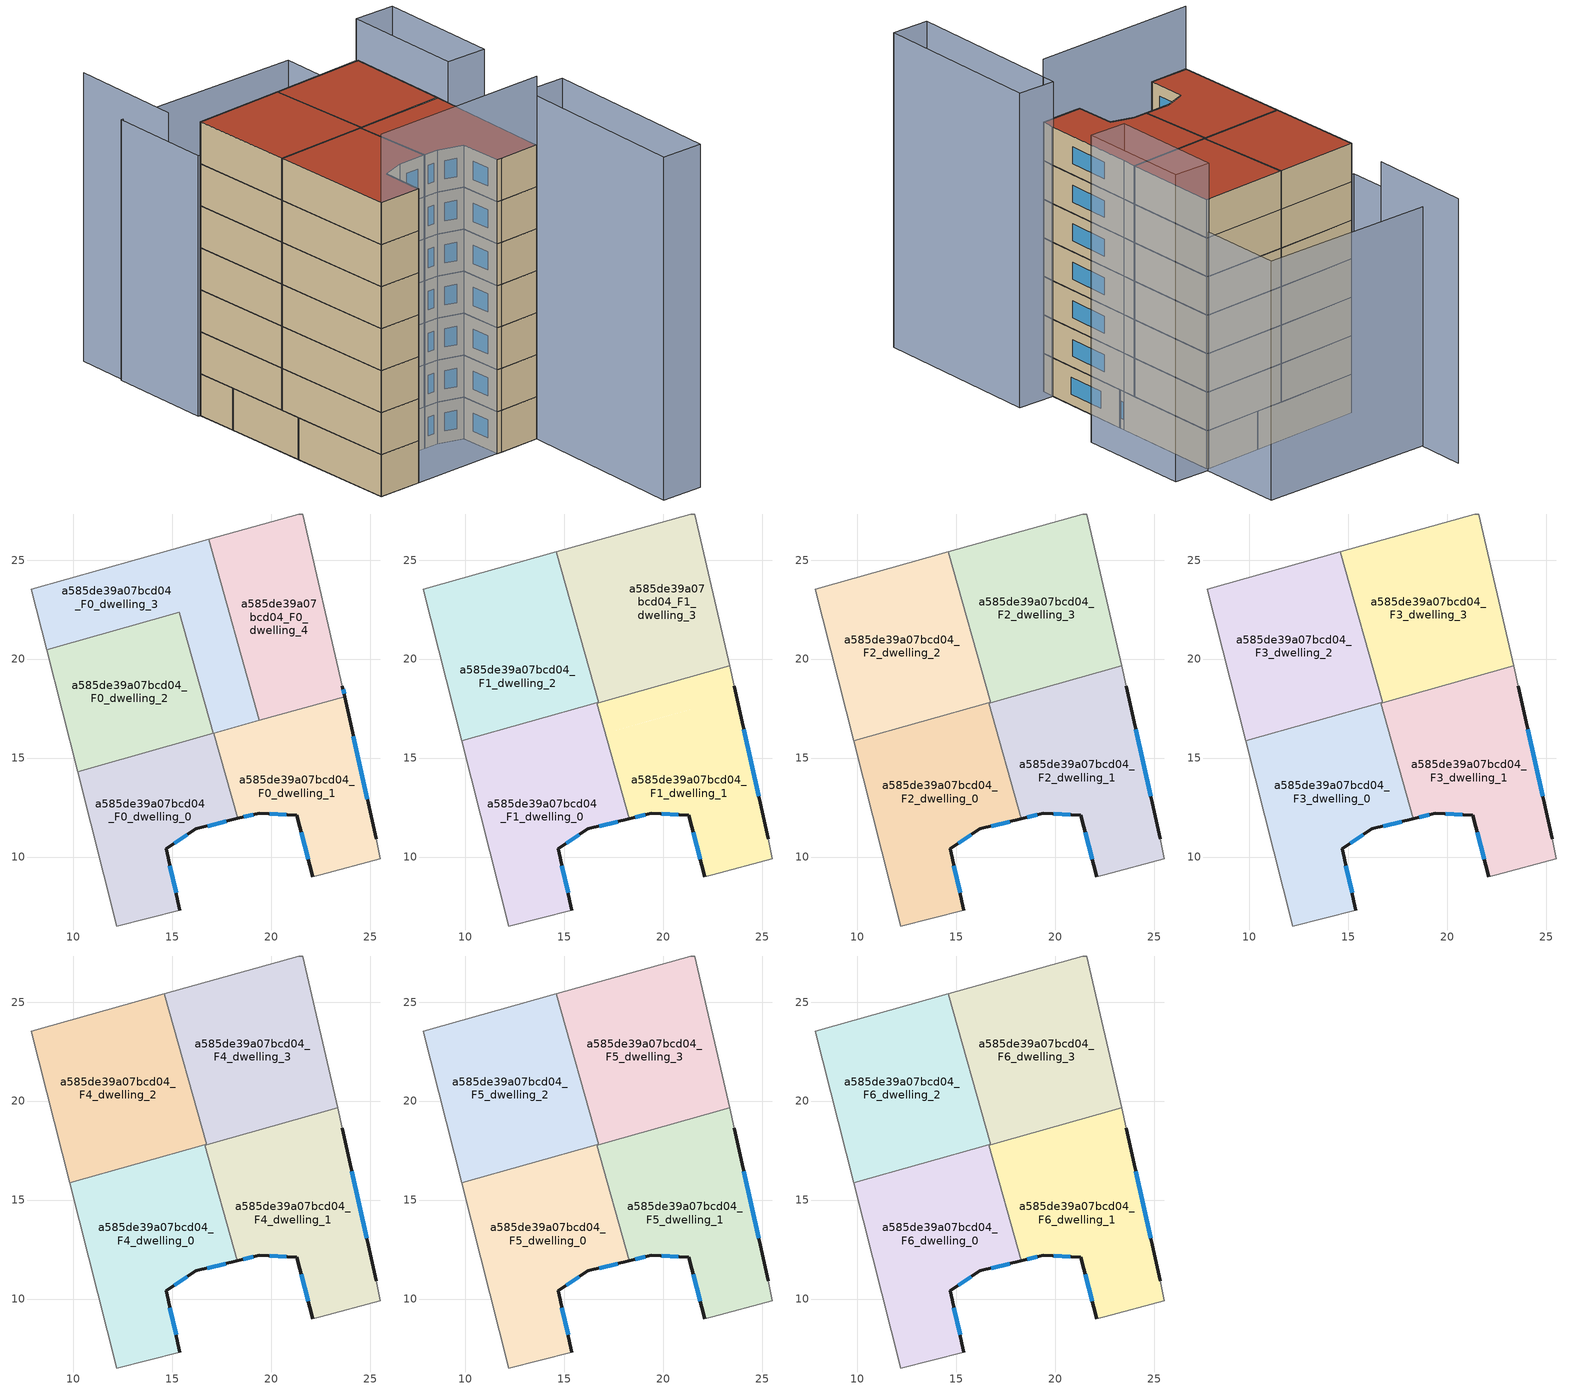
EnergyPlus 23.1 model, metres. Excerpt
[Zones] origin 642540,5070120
a585de39a07bcd04_F0_dwelling_0
 floor ground (EU_floor_Construction): 15.38,7.32 14.68,10.42 16.18,11.42 18.31,11.95 17.1,16.26 10.21,14.32 12.18,6.52 z0
 wall outside (EU_wall_Construction): 18.31,11.95 16.18,11.42 14.68,10.42 15.38,7.32 z0:3
 wall adiabatic (EU_wall_Construction): 15.38,7.32 12.18,6.52 10.21,14.32 z0:3
 wall to a585de39a07bcd04_F0_dwelling_1 (EU_wall_Construction): 17.1,16.26 18.31,11.95 z0:3
 wall to a585de39a07bcd04_F0_dwelling_2 (EU_wall_Construction): 10.21,14.32 17.07,16.25 z0:3
 wall to a585de39a07bcd04_F0_dwelling_3 (EU_wall_Construction): 17.07,16.25 17.1,16.26 z0:3
 window (EU_Window_Construction): 17.71,11.8 16.78,11.57 / 15.76,11.14 15.1,10.7 / 14.88,9.55 15.18,8.19 z0.84:2.16
a585de39a07bcd04_F0_dwelling_1
 floor ground (EU_floor_Construction): 25.49,9.92 25.29,10.92 23.7,18.11 17.1,16.26 18.31,11.95 19.39,12.22 21.29,12.12 22.09,9.01 22.49,9.12 z0
 wall outside (EU_wall_Construction): 22.09,9.01 21.29,12.12 19.39,12.22 18.31,11.95 / 23.7,18.11 25.29,10.92 z0:3
 wall adiabatic (EU_wall_Construction): 25.29,10.92 25.49,9.92 22.49,9.12 22.09,9.01 z0:3
 wall to a585de39a07bcd04_F0_dwelling_4 (EU_wall_Construction): 19.39,16.9 23.7,18.11 z0:3
 wall to a585de39a07bcd04_F0_dwelling_3 (EU_wall_Construction): 17.1,16.26 19.39,16.9 z0:3
 window (EU_Window_Construction): 21.86,9.88 21.51,11.25 / 20.75,12.15 19.92,12.19 / 19.08,12.14 18.61,12.03 / 24.15,16.09 24.84,12.93 z0.84:2.16
a585de39a07bcd04_F0_dwelling_2
 floor ground (EU_floor_Construction): 17.07,16.25 15.35,22.36 8.65,20.48 10.21,14.32 z0
 wall adiabatic (EU_wall_Construction): 10.21,14.32 8.65,20.48 z0:3
 wall to a585de39a07bcd04_F0_dwelling_3 (EU_wall_Construction): 8.65,20.48 15.35,22.36 17.07,16.25 z0:3
a585de39a07bcd04_F0_dwelling_3
 floor ground (EU_floor_Construction): 19.39,16.9 16.83,26.05 7.88,23.53 8.65,20.48 15.35,22.36 17.07,16.25 z0
 wall adiabatic (EU_wall_Construction): 8.65,20.48 7.88,23.53 16.83,26.05 z0:3
 wall to a585de39a07bcd04_F0_dwelling_4 (EU_wall_Construction): 16.83,26.05 19.39,16.9 z0:3
a585de39a07bcd04_F0_dwelling_4
 floor ground (EU_floor_Construction): 23.7,18.11 23.59,18.62 21.59,27.33 21.39,27.33 16.83,26.05 19.39,16.9 z0
 wall outside (EU_wall_Construction): 23.59,18.62 23.7,18.11 z0:3
 wall adiabatic (EU_wall_Construction): 16.83,26.05 21.39,27.33 21.59,27.33 23.59,18.62 z0:3
 window (EU_Window_Construction): 23.62,18.48 23.67,18.25 z0.84:2.16
a585de39a07bcd04_F1_dwelling_0
 floor to a585de39a07bcd04_F0_dwelling_0 (EU_floor_Construction): 15.38,7.32 14.68,10.42 16.18,11.42 18.28,11.94 17.07,16.25 10.21,14.32 12.18,6.52 z3
 floor to a585de39a07bcd04_F0_dwelling_2 (EU_floor_Construction): 17.07,16.25 16.64,17.78 9.82,15.87 10.21,14.32 z3
 wall outside (EU_wall_Construction): 18.28,11.94 16.18,11.42 14.68,10.42 15.38,7.32 z3:6
 wall adiabatic (EU_wall_Construction): 15.38,7.32 12.18,6.52 9.82,15.87 z3:6
 wall to a585de39a07bcd04_F1_dwelling_1 (EU_wall_Construction): 16.64,17.78 18.28,11.94 z3:6
 wall to a585de39a07bcd04_F1_dwelling_2 (EU_wall_Construction): 9.82,15.87 16.64,17.78 z3:6
 window (EU_Window_Construction): 14.88,9.55 15.18,8.19 / 17.69,11.8 16.77,11.56 / 15.76,11.14 15.1,10.7 z3.84:5.16
a585de39a07bcd04_F1_dwelling_1
 floor to a585de39a07bcd04_F0_dwelling_1 (EU_floor_Construction): 25.49,9.92 25.29,10.92 23.7,18.11 17.1,16.26 18.31,11.95 19.39,12.22 21.29,12.12 22.09,9.01 22.49,9.12 z3
 floor to a585de39a07bcd04_F0_dwelling_0 (EU_floor_Construction): 18.31,11.95 17.1,16.26 17.07,16.25 18.28,11.94 z3
 floor to a585de39a07bcd04_F0_dwelling_4 (EU_floor_Construction): 23.7,18.11 23.59,18.62 23.35,19.67 18.96,18.43 19.39,16.9 z3
 floor to a585de39a07bcd04_F0_dwelling_3 (EU_floor_Construction): 19.39,16.9 18.96,18.43 16.64,17.78 17.07,16.25 z3
 wall outside (EU_wall_Construction): 22.09,9.01 21.29,12.12 19.39,12.22 18.28,11.94 / 23.59,18.62 25.29,10.92 z3:6
 wall adiabatic (EU_wall_Construction): 23.35,19.67 23.59,18.62 / 25.29,10.92 25.49,9.92 22.49,9.12 22.09,9.01 z3:6
 wall to a585de39a07bcd04_F1_dwelling_3 (EU_wall_Construction): 16.73,17.81 23.35,19.67 z3:6
 wall to a585de39a07bcd04_F1_dwelling_2 (EU_wall_Construction): 16.64,17.78 16.73,17.81 z3:6
 window (EU_Window_Construction): 21.86,9.88 21.51,11.25 / 20.75,12.15 19.92,12.19 / 19.08,12.14 18.59,12.02 / 24.07,16.46 24.81,13.07 z3.84:5.16
a585de39a07bcd04_F1_dwelling_2
 floor to a585de39a07bcd04_F0_dwelling_2 (EU_floor_Construction): 16.64,17.78 15.35,22.36 8.65,20.48 9.82,15.87 z3
 floor to a585de39a07bcd04_F0_dwelling_3 (EU_floor_Construction): 16.73,17.81 14.59,25.42 7.88,23.53 8.65,20.48 15.35,22.36 16.64,17.78 z3
 wall adiabatic (EU_wall_Construction): 9.82,15.87 7.88,23.53 14.59,25.42 z3:6
 wall to a585de39a07bcd04_F1_dwelling_3 (EU_wall_Construction): 14.59,25.42 16.73,17.81 z3:6
a585de39a07bcd04_F1_dwelling_3
 floor to a585de39a07bcd04_F0_dwelling_3 (EU_floor_Construction): 18.96,18.43 16.83,26.05 14.59,25.42 16.73,17.81 z3
 floor to a585de39a07bcd04_F0_dwelling_4 (EU_floor_Construction): 23.35,19.67 21.59,27.33 21.39,27.33 16.83,26.05 18.96,18.43 z3
 wall adiabatic (EU_wall_Construction): 14.59,25.42 21.39,27.33 21.59,27.33 23.35,19.67 z3:6
a585de39a07bcd04_F2_dwelling_0
 floor to a585de39a07bcd04_F1_dwelling_0 (EU_floor_Construction): 15.38,7.32 14.68,10.42 16.18,11.42 18.28,11.94 16.64,17.78 9.82,15.87 12.18,6.52 z6
 wall outside (EU_wall_Construction): 18.28,11.94 16.18,11.42 14.68,10.42 15.38,7.32 z6:9
 wall adiabatic (EU_wall_Construction): 15.38,7.32 12.18,6.52 9.82,15.87 z6:9
 wall to a585de39a07bcd04_F2_dwelling_1 (EU_wall_Construction): 16.64,17.78 18.28,11.94 z6:9
 wall to a585de39a07bcd04_F2_dwelling_2 (EU_wall_Construction): 9.82,15.87 16.64,17.78 z6:9
 window (EU_Window_Construction): 14.88,9.55 15.18,8.19 / 17.69,11.8 16.77,11.56 / 15.76,11.14 15.1,10.7 z6.84:8.16
a585de39a07bcd04_F2_dwelling_1
 floor to a585de39a07bcd04_F1_dwelling_1 (EU_floor_Construction): 25.49,9.92 25.29,10.92 23.59,18.62 23.35,19.67 16.64,17.78 18.28,11.94 19.39,12.22 21.29,12.12 22.09,9.01 22.49,9.12 z6
 wall outside (EU_wall_Construction): 22.09,9.01 21.29,12.12 19.39,12.22 18.28,11.94 / 23.59,18.62 25.29,10.92 z6:9
 wall adiabatic (EU_wall_Construction): 23.35,19.67 23.59,18.62 / 25.29,10.92 25.49,9.92 22.49,9.12 22.09,9.01 z6:9
 wall to a585de39a07bcd04_F2_dwelling_3 (EU_wall_Construction): 16.73,17.81 23.35,19.67 z6:9
 wall to a585de39a07bcd04_F2_dwelling_2 (EU_wall_Construction): 16.64,17.78 16.73,17.81 z6:9
 window (EU_Window_Construction): 21.86,9.88 21.51,11.25 / 20.75,12.15 19.92,12.19 / 19.08,12.14 18.59,12.02 / 24.07,16.46 24.81,13.07 z6.84:8.16
a585de39a07bcd04_F2_dwelling_2
 floor to a585de39a07bcd04_F1_dwelling_2 (EU_floor_Construction): 16.73,17.81 14.59,25.42 7.88,23.53 9.82,15.87 z6
 wall adiabatic (EU_wall_Construction): 9.82,15.87 7.88,23.53 14.59,25.42 z6:9
 wall to a585de39a07bcd04_F2_dwelling_3 (EU_wall_Construction): 14.59,25.42 16.73,17.81 z6:9
a585de39a07bcd04_F2_dwelling_3
 floor to a585de39a07bcd04_F1_dwelling_3 (EU_floor_Construction): 23.35,19.67 21.59,27.33 21.39,27.33 14.59,25.42 16.73,17.81 z6
 wall adiabatic (EU_wall_Construction): 14.59,25.42 21.39,27.33 21.59,27.33 23.35,19.67 z6:9
a585de39a07bcd04_F3_dwelling_0
 floor to a585de39a07bcd04_F2_dwelling_0 (EU_floor_Construction): 15.38,7.32 14.68,10.42 16.18,11.42 18.28,11.94 16.64,17.78 9.82,15.87 12.18,6.52 z9
 wall outside (EU_wall_Construction): 18.28,11.94 16.18,11.42 14.68,10.42 15.38,7.32 z9:12
 wall adiabatic (EU_wall_Construction): 15.38,7.32 12.18,6.52 9.82,15.87 z9:12
 wall to a585de39a07bcd04_F3_dwelling_1 (EU_wall_Construction): 16.64,17.78 18.28,11.94 z9:12
 wall to a585de39a07bcd04_F3_dwelling_2 (EU_wall_Construction): 9.82,15.87 16.64,17.78 z9:12
 window (EU_Window_Construction): 14.88,9.55 15.18,8.19 / 17.69,11.8 16.77,11.56 / 15.76,11.14 15.1,10.7 z9.84:11.16
a585de39a07bcd04_F3_dwelling_1
 floor to a585de39a07bcd04_F2_dwelling_1 (EU_floor_Construction): 25.49,9.92 25.29,10.92 23.59,18.62 23.35,19.67 16.64,17.78 18.28,11.94 19.39,12.22 21.29,12.12 22.09,9.01 22.49,9.12 z9
 wall outside (EU_wall_Construction): 22.09,9.01 21.29,12.12 19.39,12.22 18.28,11.94 / 23.59,18.62 25.29,10.92 z9:12
 wall adiabatic (EU_wall_Construction): 23.35,19.67 23.59,18.62 / 25.29,10.92 25.49,9.92 22.49,9.12 22.09,9.01 z9:12
 wall to a585de39a07bcd04_F3_dwelling_3 (EU_wall_Construction): 16.73,17.81 23.35,19.67 z9:12
 wall to a585de39a07bcd04_F3_dwelling_2 (EU_wall_Construction): 16.64,17.78 16.73,17.81 z9:12
 window (EU_Window_Construction): 21.86,9.88 21.51,11.25 / 20.75,12.15 19.92,12.19 / 19.08,12.14 18.59,12.02 / 24.07,16.46 24.81,13.07 z9.84:11.16
a585de39a07bcd04_F3_dwelling_2
 floor to a585de39a07bcd04_F2_dwelling_2 (EU_floor_Construction): 16.73,17.81 14.59,25.42 7.88,23.53 9.82,15.87 z9
 wall adiabatic (EU_wall_Construction): 9.82,15.87 7.88,23.53 14.59,25.42 z9:12
 wall to a585de39a07bcd04_F3_dwelling_3 (EU_wall_Construction): 14.59,25.42 16.73,17.81 z9:12
a585de39a07bcd04_F3_dwelling_3
 floor to a585de39a07bcd04_F2_dwelling_3 (EU_floor_Construction): 23.35,19.67 21.59,27.33 21.39,27.33 14.59,25.42 16.73,17.81 z9
 wall adiabatic (EU_wall_Construction): 14.59,25.42 21.39,27.33 21.59,27.33 23.35,19.67 z9:12
a585de39a07bcd04_F4_dwelling_0
 floor to a585de39a07bcd04_F3_dwelling_0 (EU_floor_Construction): 15.38,7.32 14.68,10.42 16.18,11.42 18.28,11.94 16.64,17.78 9.82,15.87 12.18,6.52 z12
 wall outside (EU_wall_Construction): 18.28,11.94 16.18,11.42 14.68,10.42 15.38,7.32 z12:15
 wall adiabatic (EU_wall_Construction): 15.38,7.32 12.18,6.52 9.82,15.87 z12:15
 wall to a585de39a07bcd04_F4_dwelling_1 (EU_wall_Construction): 16.64,17.78 18.28,11.94 z12:15
 wall to a585de39a07bcd04_F4_dwelling_2 (EU_wall_Construction): 9.82,15.87 16.64,17.78 z12:15
 window (EU_Window_Construction): 14.88,9.55 15.18,8.19 / 17.69,11.8 16.77,11.56 / 15.76,11.14 15.1,10.7 z12.84:14.16
a585de39a07bcd04_F4_dwelling_1
 floor to a585de39a07bcd04_F3_dwelling_1 (EU_floor_Construction): 25.49,9.92 25.29,10.92 23.59,18.62 23.35,19.67 16.64,17.78 18.28,11.94 19.39,12.22 21.29,12.12 22.09,9.01 22.49,9.12 z12
 wall outside (EU_wall_Construction): 22.09,9.01 21.29,12.12 19.39,12.22 18.28,11.94 / 23.59,18.62 25.29,10.92 z12:15
 wall adiabatic (EU_wall_Construction): 23.35,19.67 23.59,18.62 / 25.29,10.92 25.49,9.92 22.49,9.12 22.09,9.01 z12:15
 wall to a585de39a07bcd04_F4_dwelling_3 (EU_wall_Construction): 16.73,17.81 23.35,19.67 z12:15
 wall to a585de39a07bcd04_F4_dwelling_2 (EU_wall_Construction): 16.64,17.78 16.73,17.81 z12:15
 window (EU_Window_Construction): 21.86,9.88 21.51,11.25 / 20.75,12.15 19.92,12.19 / 19.08,12.14 18.59,12.02 / 24.07,16.46 24.81,13.07 z12.84:14.16
a585de39a07bcd04_F4_dwelling_2
 floor to a585de39a07bcd04_F3_dwelling_2 (EU_floor_Construction): 16.73,17.81 14.59,25.42 7.88,23.53 9.82,15.87 z12
 wall adiabatic (EU_wall_Construction): 9.82,15.87 7.88,23.53 14.59,25.42 z12:15
 wall to a585de39a07bcd04_F4_dwelling_3 (EU_wall_Construction): 14.59,25.42 16.73,17.81 z12:15
a585de39a07bcd04_F4_dwelling_3
 floor to a585de39a07bcd04_F3_dwelling_3 (EU_floor_Construction): 23.35,19.67 21.59,27.33 21.39,27.33 14.59,25.42 16.73,17.81 z12
 wall adiabatic (EU_wall_Construction): 14.59,25.42 21.39,27.33 21.59,27.33 23.35,19.67 z12:15
a585de39a07bcd04_F5_dwelling_0
 floor to a585de39a07bcd04_F4_dwelling_0 (EU_floor_Construction): 15.38,7.32 14.68,10.42 16.18,11.42 18.28,11.94 16.64,17.78 9.82,15.87 12.18,6.52 z15
 wall outside (EU_wall_Construction): 18.28,11.94 16.18,11.42 14.68,10.42 15.38,7.32 z15:18
 wall adiabatic (EU_wall_Construction): 15.38,7.32 12.18,6.52 9.82,15.87 z15:18
 wall to a585de39a07bcd04_F5_dwelling_1 (EU_wall_Construction): 16.64,17.78 18.28,11.94 z15:18
 wall to a585de39a07bcd04_F5_dwelling_2 (EU_wall_Construction): 9.82,15.87 16.64,17.78 z15:18
 window (EU_Window_Construction): 14.88,9.55 15.18,8.19 / 17.69,11.8 16.77,11.56 / 15.76,11.14 15.1,10.7 z15.84:17.16
a585de39a07bcd04_F5_dwelling_1
 floor to a585de39a07bcd04_F4_dwelling_1 (EU_floor_Construction): 25.49,9.92 25.29,10.92 23.59,18.62 23.35,19.67 16.64,17.78 18.28,11.94 19.39,12.22 21.29,12.12 22.09,9.01 22.49,9.12 z15
 wall outside (EU_wall_Construction): 22.09,9.01 21.29,12.12 19.39,12.22 18.28,11.94 / 23.59,18.62 25.29,10.92 z15:18
 wall adiabatic (EU_wall_Construction): 23.35,19.67 23.59,18.62 / 25.29,10.92 25.49,9.92 22.49,9.12 22.09,9.01 z15:18
 wall to a585de39a07bcd04_F5_dwelling_3 (EU_wall_Construction): 16.73,17.81 23.35,19.67 z15:18
 wall to a585de39a07bcd04_F5_dwelling_2 (EU_wall_Construction): 16.64,17.78 16.73,17.81 z15:18
 window (EU_Window_Construction): 21.86,9.88 21.51,11.25 / 20.75,12.15 19.92,12.19 / 19.08,12.14 18.59,12.02 / 24.07,16.46 24.81,13.07 z15.84:17.16
a585de39a07bcd04_F5_dwelling_2
 floor to a585de39a07bcd04_F4_dwelling_2 (EU_floor_Construction): 16.73,17.81 14.59,25.42 7.88,23.53 9.82,15.87 z15
 wall adiabatic (EU_wall_Construction): 9.82,15.87 7.88,23.53 14.59,25.42 z15:18
 wall to a585de39a07bcd04_F5_dwelling_3 (EU_wall_Construction): 14.59,25.42 16.73,17.81 z15:18
a585de39a07bcd04_F5_dwelling_3
 floor to a585de39a07bcd04_F4_dwelling_3 (EU_floor_Construction): 23.35,19.67 21.59,27.33 21.39,27.33 14.59,25.42 16.73,17.81 z15
 wall adiabatic (EU_wall_Construction): 14.59,25.42 21.39,27.33 21.59,27.33 23.35,19.67 z15:18
a585de39a07bcd04_F6_dwelling_0
 floor to a585de39a07bcd04_F5_dwelling_0 (EU_floor_Construction): 15.38,7.32 14.68,10.42 16.18,11.42 18.28,11.94 16.64,17.78 9.82,15.87 12.18,6.52 z18
 wall outside (EU_wall_Construction): 18.28,11.94 16.18,11.42 14.68,10.42 15.38,7.32 z18:21
 wall adiabatic (EU_wall_Construction): 15.38,7.32 12.18,6.52 9.82,15.87 z18:21
 wall to a585de39a07bcd04_F6_dwelling_1 (EU_wall_Construction): 16.64,17.78 18.28,11.94 z18:21
 wall to a585de39a07bcd04_F6_dwelling_2 (EU_wall_Construction): 9.82,15.87 16.64,17.78 z18:21
 window (EU_Window_Construction): 14.88,9.55 15.18,8.19 / 17.69,11.8 16.77,11.56 / 15.76,11.14 15.1,10.7 z18.84:20.16
 roof outside (EU_roof_Construction): 16.64,17.78 18.28,11.94 16.18,11.42 14.68,10.42 15.38,7.32 12.18,6.52 9.82,15.87 z21
a585de39a07bcd04_F6_dwelling_1
 floor to a585de39a07bcd04_F5_dwelling_1 (EU_floor_Construction): 25.49,9.92 25.29,10.92 23.59,18.62 23.35,19.67 16.64,17.78 18.28,11.94 19.39,12.22 21.29,12.12 22.09,9.01 22.49,9.12 z18
 wall outside (EU_wall_Construction): 22.09,9.01 21.29,12.12 19.39,12.22 18.28,11.94 / 23.59,18.62 25.29,10.92 z18:21
 wall adiabatic (EU_wall_Construction): 23.35,19.67 23.59,18.62 / 25.29,10.92 25.49,9.92 22.49,9.12 22.09,9.01 z18:21
 wall to a585de39a07bcd04_F6_dwelling_3 (EU_wall_Construction): 16.73,17.81 23.35,19.67 z18:21
 wall to a585de39a07bcd04_F6_dwelling_2 (EU_wall_Construction): 16.64,17.78 16.73,17.81 z18:21
 window (EU_Window_Construction): 21.86,9.88 21.51,11.25 / 20.75,12.15 19.92,12.19 / 19.08,12.14 18.59,12.02 / 24.07,16.46 24.81,13.07 z18.84:20.16
 roof outside (EU_roof_Construction): 23.35,19.67 23.59,18.62 25.29,10.92 25.49,9.92 22.49,9.12 22.09,9.01 21.29,12.12 19.39,12.22 18.28,11.94 16.64,17.78 z21
a585de39a07bcd04_F6_dwelling_2
 floor to a585de39a07bcd04_F5_dwelling_2 (EU_floor_Construction): 16.73,17.81 14.59,25.42 7.88,23.53 9.82,15.87 z18
 wall adiabatic (EU_wall_Construction): 9.82,15.87 7.88,23.53 14.59,25.42 z18:21
 wall to a585de39a07bcd04_F6_dwelling_3 (EU_wall_Construction): 14.59,25.42 16.73,17.81 z18:21
 roof outside (EU_roof_Construction): 14.59,25.42 16.73,17.81 9.82,15.87 7.88,23.53 z21
a585de39a07bcd04_F6_dwelling_3
 floor to a585de39a07bcd04_F5_dwelling_3 (EU_floor_Construction): 23.35,19.67 21.59,27.33 21.39,27.33 14.59,25.42 16.73,17.81 z18
 wall adiabatic (EU_wall_Construction): 14.59,25.42 21.39,27.33 21.59,27.33 23.35,19.67 z18:21
 roof outside (EU_roof_Construction): 21.59,27.33 23.35,19.67 16.73,17.81 14.59,25.42 21.39,27.33 z21
shading: 12.18,6.52 25.49,9.92 z0:25.9; 28.29,11.61 31.24,-1.95 / 31.24,-1.95 28.21,-2.61 / 28.21,-2.61 25.26,10.96 / 25.26,10.96 28.29,11.61 z0:24.5; 23.59,18.62 21.54,27.53 / 21.54,27.53 24.59,28.23 / 24.59,28.23 26.64,19.32 / 26.64,19.32 23.59,18.62 z0:23.9; 5.98,30.94 20.09,34.23 / 20.09,34.23 21.83,26.79 / 21.83,26.79 7.72,23.49 / 7.72,23.49 5.98,30.94 z0:18.6; 5.3,34.81 7.11,26.54 z0:20.6
[Building]
EU S2 Campaign: North Axis=0; Terrain=City; Solar Distribution=FullExterior
[Site:Location]
Lyon-Bron: Latitude=45.75; Longitude=5; Time Zone=1; Elevation=198
[SizingPeriod:WeatherFileDays]
AnnualSizingPeriod: Begin Month=1; Begin Day of Month=1; End Month=12; End Day of Month=31; Day of Week for Start Day=Monday; Use Weather File Daylight Saving Period=No; Use Weather File Rain and Snow Indicators=No
[MATERIAL]
EU_InternalMass_Material: Roughness=MediumRough; Thickness=0.1; Conductivity=1; Density=1800; Specific Heat=900; Thermal Absorptance=0.9; Solar Absorptance=0.7; Visible Absorptance=0.7
[MATERIAL:NOMASS] Roughness=MediumRough; Thermal Absorptance=0.9; Solar Absorptance=0.7; Visible Absorptance=0.7
Name | Thermal Resistance
EU_wall_NoMass | 0.776494
EU_roof_NoMass | 0.486893
EU_floor_NoMass | 0.421597
[WINDOWMATERIAL:SIMPLEGLAZINGSYSTEM]
EU_Window_SimpleGlazing: UFactor=4.24961; Solar Heat Gain Coefficient=0.83; Visible Transmittance=0.83
[CONSTRUCTION]
EU_wall_Construction: EU_wall_NoMass
EU_roof_Construction: EU_roof_NoMass
EU_floor_Construction: EU_floor_NoMass
EU_InternalMass_Construction: EU_InternalMass_Material
EU_Window_Construction: EU_Window_SimpleGlazing
[ZONE] Type=1; Multiplier=1; Ceiling Height=autocalculate; Floor Area=autocalculate; Part of Total Floor Area=Yes
Name | Volume
a585de39a07bcd04_F0_dwelling_0 | 134.139
a585de39a07bcd04_F1_dwelling_0; a585de39a07bcd04_F2_dwelling_0; a585de39a07bcd04_F3_dwelling_0; a585de39a07bcd04_F4_dwelling_0; a585de39a07bcd04_F5_dwelling_0; a585de39a07bcd04_F6_dwelling_0 | 167.685
a585de39a07bcd04_F0_dwelling_1 | 134.159
a585de39a07bcd04_F1_dwelling_1; a585de39a07bcd04_F2_dwelling_1; a585de39a07bcd04_F3_dwelling_1; a585de39a07bcd04_F4_dwelling_1; a585de39a07bcd04_F5_dwelling_1; a585de39a07bcd04_F6_dwelling_1 | 167.684
a585de39a07bcd04_F0_dwelling_2 | 134.176
a585de39a07bcd04_F1_dwelling_2; a585de39a07bcd04_F2_dwelling_2; a585de39a07bcd04_F3_dwelling_2; a585de39a07bcd04_F4_dwelling_2; a585de39a07bcd04_F5_dwelling_2; a585de39a07bcd04_F6_dwelling_2 | 167.691
a585de39a07bcd04_F0_dwelling_3 | 134.167
a585de39a07bcd04_F1_dwelling_3; a585de39a07bcd04_F2_dwelling_3; a585de39a07bcd04_F3_dwelling_3; a585de39a07bcd04_F4_dwelling_3; a585de39a07bcd04_F5_dwelling_3; a585de39a07bcd04_F6_dwelling_3 | 167.686
a585de39a07bcd04_F0_dwelling_4 | 134.147
[INTERNALMASS] Construction=EU_InternalMass_Construction
Name | Zone or ZoneList | Surface Area
a585de39a07bcd04_F0_dwelling_0_EU_InternalMass | a585de39a07bcd04_F0_dwelling_0 | 44.7146
a585de39a07bcd04_F0_dwelling_1_EU_InternalMass | a585de39a07bcd04_F0_dwelling_1 | 44.7192
a585de39a07bcd04_F0_dwelling_2_EU_InternalMass | a585de39a07bcd04_F0_dwelling_2 | 44.7254
a585de39a07bcd04_F0_dwelling_3_EU_InternalMass | a585de39a07bcd04_F0_dwelling_3 | 44.7224
a585de39a07bcd04_F0_dwelling_4_EU_InternalMass | a585de39a07bcd04_F0_dwelling_4 | 44.7143
a585de39a07bcd04_F1_dwelling_0_EU_InternalMass | a585de39a07bcd04_F1_dwelling_0 | 55.8948
a585de39a07bcd04_F1_dwelling_1_EU_InternalMass | a585de39a07bcd04_F1_dwelling_1 | 55.8949
a585de39a07bcd04_F1_dwelling_2_EU_InternalMass | a585de39a07bcd04_F1_dwelling_2 | 55.8979
a585de39a07bcd04_F1_dwelling_3_EU_InternalMass | a585de39a07bcd04_F1_dwelling_3 | 55.8955
a585de39a07bcd04_F2_dwelling_0_EU_InternalMass | a585de39a07bcd04_F2_dwelling_0 | 55.8948
a585de39a07bcd04_F2_dwelling_1_EU_InternalMass | a585de39a07bcd04_F2_dwelling_1 | 55.8949
a585de39a07bcd04_F2_dwelling_2_EU_InternalMass | a585de39a07bcd04_F2_dwelling_2 | 55.8979
a585de39a07bcd04_F2_dwelling_3_EU_InternalMass | a585de39a07bcd04_F2_dwelling_3 | 55.8955
a585de39a07bcd04_F3_dwelling_0_EU_InternalMass | a585de39a07bcd04_F3_dwelling_0 | 55.8948
a585de39a07bcd04_F3_dwelling_1_EU_InternalMass | a585de39a07bcd04_F3_dwelling_1 | 55.8949
a585de39a07bcd04_F3_dwelling_2_EU_InternalMass | a585de39a07bcd04_F3_dwelling_2 | 55.8979
a585de39a07bcd04_F3_dwelling_3_EU_InternalMass | a585de39a07bcd04_F3_dwelling_3 | 55.8955
a585de39a07bcd04_F4_dwelling_0_EU_InternalMass | a585de39a07bcd04_F4_dwelling_0 | 55.8948
a585de39a07bcd04_F4_dwelling_1_EU_InternalMass | a585de39a07bcd04_F4_dwelling_1 | 55.8949
a585de39a07bcd04_F4_dwelling_2_EU_InternalMass | a585de39a07bcd04_F4_dwelling_2 | 55.8979
a585de39a07bcd04_F4_dwelling_3_EU_InternalMass | a585de39a07bcd04_F4_dwelling_3 | 55.8955
a585de39a07bcd04_F5_dwelling_0_EU_InternalMass | a585de39a07bcd04_F5_dwelling_0 | 55.8948
a585de39a07bcd04_F5_dwelling_1_EU_InternalMass | a585de39a07bcd04_F5_dwelling_1 | 55.8949
a585de39a07bcd04_F5_dwelling_2_EU_InternalMass | a585de39a07bcd04_F5_dwelling_2 | 55.8979
a585de39a07bcd04_F5_dwelling_3_EU_InternalMass | a585de39a07bcd04_F5_dwelling_3 | 55.8955
a585de39a07bcd04_F6_dwelling_0_EU_InternalMass | a585de39a07bcd04_F6_dwelling_0 | 55.8948
a585de39a07bcd04_F6_dwelling_1_EU_InternalMass | a585de39a07bcd04_F6_dwelling_1 | 55.8949
a585de39a07bcd04_F6_dwelling_2_EU_InternalMass | a585de39a07bcd04_F6_dwelling_2 | 55.8979
a585de39a07bcd04_F6_dwelling_3_EU_InternalMass | a585de39a07bcd04_F6_dwelling_3 | 55.8955
[OTHEREQUIPMENT] Fuel Type=Electricity; Design Level Calculation Method=Watts/Area; Power per Zone Floor Area=1; Fraction Latent=0; Fraction Radiant=0; Fraction Lost=0; Carbon Dioxide Generation Rate=0; EndUse Subcategory=EU_Step8_InternalGains
Name | Zone or ZoneList or Space or SpaceList | Schedule
EU_Step8_InternalGain_a585de39a07bcd04_F0_dwelling_0_f000 | a585de39a07bcd04_F0_dwelling_0 | EU_Step8_GainSchedule_a585de39a07bcd04_F0_dwelling_0_f000
EU_Step8_InternalGain_a585de39a07bcd04_F0_dwelling_1_f000 | a585de39a07bcd04_F0_dwelling_1 | EU_Step8_GainSchedule_a585de39a07bcd04_F0_dwelling_1_f000
EU_Step8_InternalGain_a585de39a07bcd04_F0_dwelling_2_f000 | a585de39a07bcd04_F0_dwelling_2 | EU_Step8_GainSchedule_a585de39a07bcd04_F0_dwelling_2_f000
EU_Step8_InternalGain_a585de39a07bcd04_F0_dwelling_3_f000 | a585de39a07bcd04_F0_dwelling_3 | EU_Step8_GainSchedule_a585de39a07bcd04_F0_dwelling_3_f000
EU_Step8_InternalGain_a585de39a07bcd04_F0_dwelling_4_f000 | a585de39a07bcd04_F0_dwelling_4 | EU_Step8_GainSchedule_a585de39a07bcd04_F0_dwelling_4_f000
EU_Step8_InternalGain_a585de39a07bcd04_F1_dwelling_0_f000 | a585de39a07bcd04_F1_dwelling_0 | EU_Step8_GainSchedule_a585de39a07bcd04_F1_dwelling_0_f000
EU_Step8_InternalGain_a585de39a07bcd04_F1_dwelling_1_f000 | a585de39a07bcd04_F1_dwelling_1 | EU_Step8_GainSchedule_a585de39a07bcd04_F1_dwelling_1_f000
EU_Step8_InternalGain_a585de39a07bcd04_F1_dwelling_2_f000 | a585de39a07bcd04_F1_dwelling_2 | EU_Step8_GainSchedule_a585de39a07bcd04_F1_dwelling_2_f000
EU_Step8_InternalGain_a585de39a07bcd04_F1_dwelling_3_f000 | a585de39a07bcd04_F1_dwelling_3 | EU_Step8_GainSchedule_a585de39a07bcd04_F1_dwelling_3_f000
EU_Step8_InternalGain_a585de39a07bcd04_F2_dwelling_0_f000 | a585de39a07bcd04_F2_dwelling_0 | EU_Step8_GainSchedule_a585de39a07bcd04_F2_dwelling_0_f000
EU_Step8_InternalGain_a585de39a07bcd04_F2_dwelling_1_f000 | a585de39a07bcd04_F2_dwelling_1 | EU_Step8_GainSchedule_a585de39a07bcd04_F2_dwelling_1_f000
EU_Step8_InternalGain_a585de39a07bcd04_F2_dwelling_2_f000 | a585de39a07bcd04_F2_dwelling_2 | EU_Step8_GainSchedule_a585de39a07bcd04_F2_dwelling_2_f000
EU_Step8_InternalGain_a585de39a07bcd04_F2_dwelling_3_f000 | a585de39a07bcd04_F2_dwelling_3 | EU_Step8_GainSchedule_a585de39a07bcd04_F2_dwelling_3_f000
EU_Step8_InternalGain_a585de39a07bcd04_F3_dwelling_0_f000 | a585de39a07bcd04_F3_dwelling_0 | EU_Step8_GainSchedule_a585de39a07bcd04_F3_dwelling_0_f000
EU_Step8_InternalGain_a585de39a07bcd04_F3_dwelling_1_f000 | a585de39a07bcd04_F3_dwelling_1 | EU_Step8_GainSchedule_a585de39a07bcd04_F3_dwelling_1_f000
EU_Step8_InternalGain_a585de39a07bcd04_F3_dwelling_2_f000 | a585de39a07bcd04_F3_dwelling_2 | EU_Step8_GainSchedule_a585de39a07bcd04_F3_dwelling_2_f000
EU_Step8_InternalGain_a585de39a07bcd04_F3_dwelling_3_f000 | a585de39a07bcd04_F3_dwelling_3 | EU_Step8_GainSchedule_a585de39a07bcd04_F3_dwelling_3_f000
EU_Step8_InternalGain_a585de39a07bcd04_F4_dwelling_0_f000 | a585de39a07bcd04_F4_dwelling_0 | EU_Step8_GainSchedule_a585de39a07bcd04_F4_dwelling_0_f000
EU_Step8_InternalGain_a585de39a07bcd04_F4_dwelling_1_f000 | a585de39a07bcd04_F4_dwelling_1 | EU_Step8_GainSchedule_a585de39a07bcd04_F4_dwelling_1_f000
EU_Step8_InternalGain_a585de39a07bcd04_F4_dwelling_2_f000 | a585de39a07bcd04_F4_dwelling_2 | EU_Step8_GainSchedule_a585de39a07bcd04_F4_dwelling_2_f000
EU_Step8_InternalGain_a585de39a07bcd04_F4_dwelling_3_f000 | a585de39a07bcd04_F4_dwelling_3 | EU_Step8_GainSchedule_a585de39a07bcd04_F4_dwelling_3_f000
EU_Step8_InternalGain_a585de39a07bcd04_F5_dwelling_0_f000 | a585de39a07bcd04_F5_dwelling_0 | EU_Step8_GainSchedule_a585de39a07bcd04_F5_dwelling_0_f000
EU_Step8_InternalGain_a585de39a07bcd04_F5_dwelling_1_f000 | a585de39a07bcd04_F5_dwelling_1 | EU_Step8_GainSchedule_a585de39a07bcd04_F5_dwelling_1_f000
EU_Step8_InternalGain_a585de39a07bcd04_F5_dwelling_2_f000 | a585de39a07bcd04_F5_dwelling_2 | EU_Step8_GainSchedule_a585de39a07bcd04_F5_dwelling_2_f000
EU_Step8_InternalGain_a585de39a07bcd04_F5_dwelling_3_f000 | a585de39a07bcd04_F5_dwelling_3 | EU_Step8_GainSchedule_a585de39a07bcd04_F5_dwelling_3_f000
EU_Step8_InternalGain_a585de39a07bcd04_F6_dwelling_0_f000 | a585de39a07bcd04_F6_dwelling_0 | EU_Step8_GainSchedule_a585de39a07bcd04_F6_dwelling_0_f000
EU_Step8_InternalGain_a585de39a07bcd04_F6_dwelling_1_f000 | a585de39a07bcd04_F6_dwelling_1 | EU_Step8_GainSchedule_a585de39a07bcd04_F6_dwelling_1_f000
EU_Step8_InternalGain_a585de39a07bcd04_F6_dwelling_2_f000 | a585de39a07bcd04_F6_dwelling_2 | EU_Step8_GainSchedule_a585de39a07bcd04_F6_dwelling_2_f000
EU_Step8_InternalGain_a585de39a07bcd04_F6_dwelling_3_f000 | a585de39a07bcd04_F6_dwelling_3 | EU_Step8_GainSchedule_a585de39a07bcd04_F6_dwelling_3_f000
[ZONEVENTILATION:DESIGNFLOWRATE] Schedule=EU_AlwaysOn; Design Flow Rate Calculation Method=AirChanges/Hour; Air Changes per Hour=0.693814; Ventilation Type=Natural; Fan Pressure Rise=0; Fan Total Efficiency=1; Constant Term Coefficient=1; Temperature Term Coefficient=0; Velocity Term Coefficient=0; Velocity Squared Term Coefficient=0; Minimum Indoor Temperature=-100; Maximum Indoor Temperature=100; Delta Temperature=-100; Minimum Outdoor Temperature=-100; Maximum Outdoor Temperature=100; Maximum Wind Speed=40
Name | Zone or ZoneList or Space or SpaceList
EU_ConstantAir_a585de39a07bcd04_F0_dwelling_0 | a585de39a07bcd04_F0_dwelling_0
EU_ConstantAir_a585de39a07bcd04_F0_dwelling_1 | a585de39a07bcd04_F0_dwelling_1
EU_ConstantAir_a585de39a07bcd04_F0_dwelling_2 | a585de39a07bcd04_F0_dwelling_2
EU_ConstantAir_a585de39a07bcd04_F0_dwelling_3 | a585de39a07bcd04_F0_dwelling_3
EU_ConstantAir_a585de39a07bcd04_F0_dwelling_4 | a585de39a07bcd04_F0_dwelling_4
EU_ConstantAir_a585de39a07bcd04_F1_dwelling_0 | a585de39a07bcd04_F1_dwelling_0
EU_ConstantAir_a585de39a07bcd04_F1_dwelling_1 | a585de39a07bcd04_F1_dwelling_1
EU_ConstantAir_a585de39a07bcd04_F1_dwelling_2 | a585de39a07bcd04_F1_dwelling_2
EU_ConstantAir_a585de39a07bcd04_F1_dwelling_3 | a585de39a07bcd04_F1_dwelling_3
EU_ConstantAir_a585de39a07bcd04_F2_dwelling_0 | a585de39a07bcd04_F2_dwelling_0
EU_ConstantAir_a585de39a07bcd04_F2_dwelling_1 | a585de39a07bcd04_F2_dwelling_1
EU_ConstantAir_a585de39a07bcd04_F2_dwelling_2 | a585de39a07bcd04_F2_dwelling_2
EU_ConstantAir_a585de39a07bcd04_F2_dwelling_3 | a585de39a07bcd04_F2_dwelling_3
EU_ConstantAir_a585de39a07bcd04_F3_dwelling_0 | a585de39a07bcd04_F3_dwelling_0
EU_ConstantAir_a585de39a07bcd04_F3_dwelling_1 | a585de39a07bcd04_F3_dwelling_1
EU_ConstantAir_a585de39a07bcd04_F3_dwelling_2 | a585de39a07bcd04_F3_dwelling_2
EU_ConstantAir_a585de39a07bcd04_F3_dwelling_3 | a585de39a07bcd04_F3_dwelling_3
EU_ConstantAir_a585de39a07bcd04_F4_dwelling_0 | a585de39a07bcd04_F4_dwelling_0
EU_ConstantAir_a585de39a07bcd04_F4_dwelling_1 | a585de39a07bcd04_F4_dwelling_1
EU_ConstantAir_a585de39a07bcd04_F4_dwelling_2 | a585de39a07bcd04_F4_dwelling_2
EU_ConstantAir_a585de39a07bcd04_F4_dwelling_3 | a585de39a07bcd04_F4_dwelling_3
EU_ConstantAir_a585de39a07bcd04_F5_dwelling_0 | a585de39a07bcd04_F5_dwelling_0
EU_ConstantAir_a585de39a07bcd04_F5_dwelling_1 | a585de39a07bcd04_F5_dwelling_1
EU_ConstantAir_a585de39a07bcd04_F5_dwelling_2 | a585de39a07bcd04_F5_dwelling_2
EU_ConstantAir_a585de39a07bcd04_F5_dwelling_3 | a585de39a07bcd04_F5_dwelling_3
EU_ConstantAir_a585de39a07bcd04_F6_dwelling_0 | a585de39a07bcd04_F6_dwelling_0
EU_ConstantAir_a585de39a07bcd04_F6_dwelling_1 | a585de39a07bcd04_F6_dwelling_1
EU_ConstantAir_a585de39a07bcd04_F6_dwelling_2 | a585de39a07bcd04_F6_dwelling_2
EU_ConstantAir_a585de39a07bcd04_F6_dwelling_3 | a585de39a07bcd04_F6_dwelling_3
[HVACTEMPLATE:THERMOSTAT] Constant Heating Setpoint=20; Constant Cooling Setpoint=50
EU_HeatOnly_a585de39a07bcd04_F0_dwelling_0; EU_HeatOnly_a585de39a07bcd04_F0_dwelling_1; EU_HeatOnly_a585de39a07bcd04_F0_dwelling_2; EU_HeatOnly_a585de39a07bcd04_F0_dwelling_3; EU_HeatOnly_a585de39a07bcd04_F0_dwelling_4; EU_HeatOnly_a585de39a07bcd04_F1_dwelling_0; EU_HeatOnly_a585de39a07bcd04_F1_dwelling_1; EU_HeatOnly_a585de39a07bcd04_F1_dwelling_2; EU_HeatOnly_a585de39a07bcd04_F1_dwelling_3; EU_HeatOnly_a585de39a07bcd04_F2_dwelling_0; EU_HeatOnly_a585de39a07bcd04_F2_dwelling_1; EU_HeatOnly_a585de39a07bcd04_F2_dwelling_2; EU_HeatOnly_a585de39a07bcd04_F2_dwelling_3; EU_HeatOnly_a585de39a07bcd04_F3_dwelling_0; EU_HeatOnly_a585de39a07bcd04_F3_dwelling_1; EU_HeatOnly_a585de39a07bcd04_F3_dwelling_2; EU_HeatOnly_a585de39a07bcd04_F3_dwelling_3; EU_HeatOnly_a585de39a07bcd04_F4_dwelling_0; EU_HeatOnly_a585de39a07bcd04_F4_dwelling_1; EU_HeatOnly_a585de39a07bcd04_F4_dwelling_2; EU_HeatOnly_a585de39a07bcd04_F4_dwelling_3; EU_HeatOnly_a585de39a07bcd04_F5_dwelling_0; EU_HeatOnly_a585de39a07bcd04_F5_dwelling_1; EU_HeatOnly_a585de39a07bcd04_F5_dwelling_2; EU_HeatOnly_a585de39a07bcd04_F5_dwelling_3; EU_HeatOnly_a585de39a07bcd04_F6_dwelling_0; EU_HeatOnly_a585de39a07bcd04_F6_dwelling_1; EU_HeatOnly_a585de39a07bcd04_F6_dwelling_2; EU_HeatOnly_a585de39a07bcd04_F6_dwelling_3
[HVACTEMPLATE:ZONE:IDEALLOADSAIRSYSTEM] System Availability Schedule=EU_AlwaysOn; Maximum Heating Supply Air Temperature=50; Minimum Cooling Supply Air Temperature=13; Maximum Heating Supply Air Humidity Ratio=0.0156; Minimum Cooling Supply Air Humidity Ratio=0.0077; Heating Limit=NoLimit; Cooling Limit=NoLimit; Heating Availability Schedule=EU_AlwaysOn; Cooling Availability Schedule=EU_CoolingOff; Dehumidification Control Type=ConstantSensibleHeatRatio; Cooling Sensible Heat Ratio=0.7; Dehumidification Setpoint=60; Humidification Control Type=None; Humidification Setpoint=30; Outdoor Air Method=None; Outdoor Air Flow Rate per Person=0.00944; Outdoor Air Flow Rate per Zone Floor Area=0; Outdoor Air Flow Rate per Zone=0; Demand Controlled Ventilation Type=None; Outdoor Air Economizer Type=NoEconomizer; Heat Recovery Type=None; Sensible Heat Recovery Effectiveness=0.7; Latent Heat Recovery Effectiveness=0.65
Name | Template Thermostat
a585de39a07bcd04_F0_dwelling_0 | EU_HeatOnly_a585de39a07bcd04_F0_dwelling_0
a585de39a07bcd04_F0_dwelling_1 | EU_HeatOnly_a585de39a07bcd04_F0_dwelling_1
a585de39a07bcd04_F0_dwelling_2 | EU_HeatOnly_a585de39a07bcd04_F0_dwelling_2
a585de39a07bcd04_F0_dwelling_3 | EU_HeatOnly_a585de39a07bcd04_F0_dwelling_3
a585de39a07bcd04_F0_dwelling_4 | EU_HeatOnly_a585de39a07bcd04_F0_dwelling_4
a585de39a07bcd04_F1_dwelling_0 | EU_HeatOnly_a585de39a07bcd04_F1_dwelling_0
a585de39a07bcd04_F1_dwelling_1 | EU_HeatOnly_a585de39a07bcd04_F1_dwelling_1
a585de39a07bcd04_F1_dwelling_2 | EU_HeatOnly_a585de39a07bcd04_F1_dwelling_2
a585de39a07bcd04_F1_dwelling_3 | EU_HeatOnly_a585de39a07bcd04_F1_dwelling_3
a585de39a07bcd04_F2_dwelling_0 | EU_HeatOnly_a585de39a07bcd04_F2_dwelling_0
a585de39a07bcd04_F2_dwelling_1 | EU_HeatOnly_a585de39a07bcd04_F2_dwelling_1
a585de39a07bcd04_F2_dwelling_2 | EU_HeatOnly_a585de39a07bcd04_F2_dwelling_2
a585de39a07bcd04_F2_dwelling_3 | EU_HeatOnly_a585de39a07bcd04_F2_dwelling_3
a585de39a07bcd04_F3_dwelling_0 | EU_HeatOnly_a585de39a07bcd04_F3_dwelling_0
a585de39a07bcd04_F3_dwelling_1 | EU_HeatOnly_a585de39a07bcd04_F3_dwelling_1
a585de39a07bcd04_F3_dwelling_2 | EU_HeatOnly_a585de39a07bcd04_F3_dwelling_2
a585de39a07bcd04_F3_dwelling_3 | EU_HeatOnly_a585de39a07bcd04_F3_dwelling_3
a585de39a07bcd04_F4_dwelling_0 | EU_HeatOnly_a585de39a07bcd04_F4_dwelling_0
a585de39a07bcd04_F4_dwelling_1 | EU_HeatOnly_a585de39a07bcd04_F4_dwelling_1
a585de39a07bcd04_F4_dwelling_2 | EU_HeatOnly_a585de39a07bcd04_F4_dwelling_2
a585de39a07bcd04_F4_dwelling_3 | EU_HeatOnly_a585de39a07bcd04_F4_dwelling_3
a585de39a07bcd04_F5_dwelling_0 | EU_HeatOnly_a585de39a07bcd04_F5_dwelling_0
a585de39a07bcd04_F5_dwelling_1 | EU_HeatOnly_a585de39a07bcd04_F5_dwelling_1
a585de39a07bcd04_F5_dwelling_2 | EU_HeatOnly_a585de39a07bcd04_F5_dwelling_2
a585de39a07bcd04_F5_dwelling_3 | EU_HeatOnly_a585de39a07bcd04_F5_dwelling_3
a585de39a07bcd04_F6_dwelling_0 | EU_HeatOnly_a585de39a07bcd04_F6_dwelling_0
a585de39a07bcd04_F6_dwelling_1 | EU_HeatOnly_a585de39a07bcd04_F6_dwelling_1
a585de39a07bcd04_F6_dwelling_2 | EU_HeatOnly_a585de39a07bcd04_F6_dwelling_2
a585de39a07bcd04_F6_dwelling_3 | EU_HeatOnly_a585de39a07bcd04_F6_dwelling_3
[SIZING:ZONE] Zone Cooling Design Supply Air Temperature Input Method=SupplyAirTemperature; Zone Cooling Design Supply Air Temperature=13; Zone Heating Design Supply Air Temperature Input Method=SupplyAirTemperature; Zone Heating Design Supply Air Temperature=50; Zone Cooling Design Supply Air Humidity Ratio=0.008; Zone Heating Design Supply Air Humidity Ratio=0.008; Cooling Design Air Flow Method=DesignDay; Cooling Design Air Flow Rate=0; Cooling Minimum Air Flow per Zone Floor Area=0.000762; Cooling Minimum Air Flow=0; Cooling Minimum Air Flow Fraction=0.2; Heating Design Air Flow Method=DesignDay; Heating Design Air Flow Rate=0; Heating Maximum Air Flow per Zone Floor Area=0.002032; Heating Maximum Air Flow=0.141576; Heating Maximum Air Flow Fraction=0.3; Account for Dedicated Outdoor Air System=No; Dedicated Outdoor Air System Control Strategy=NeutralSupplyAir; Dedicated Outdoor Air Low Setpoint Temperature for Design=autosize; Dedicated Outdoor Air High Setpoint Temperature for Design=autosize; Zone Load Sizing Method=Sensible Load Only No Latent Load; Zone Latent Cooling Design Supply Air Humidity Ratio Input Method=HumidityRatioDifference; Zone Cooling Design Supply Air Humidity Ratio Difference=0.005; Zone Latent Heating Design Supply Air Humidity Ratio Input Method=HumidityRatioDifference; Zone Humidification Design Supply Air Humidity Ratio Difference=0.005
a585de39a07bcd04_F0_dwelling_0; a585de39a07bcd04_F0_dwelling_1; a585de39a07bcd04_F0_dwelling_2; a585de39a07bcd04_F0_dwelling_3; a585de39a07bcd04_F0_dwelling_4; a585de39a07bcd04_F1_dwelling_0; a585de39a07bcd04_F1_dwelling_1; a585de39a07bcd04_F1_dwelling_2; a585de39a07bcd04_F1_dwelling_3; a585de39a07bcd04_F2_dwelling_0; a585de39a07bcd04_F2_dwelling_1; a585de39a07bcd04_F2_dwelling_2; a585de39a07bcd04_F2_dwelling_3; a585de39a07bcd04_F3_dwelling_0; a585de39a07bcd04_F3_dwelling_1; a585de39a07bcd04_F3_dwelling_2; a585de39a07bcd04_F3_dwelling_3; a585de39a07bcd04_F4_dwelling_0; a585de39a07bcd04_F4_dwelling_1; a585de39a07bcd04_F4_dwelling_2; a585de39a07bcd04_F4_dwelling_3; a585de39a07bcd04_F5_dwelling_0; a585de39a07bcd04_F5_dwelling_1; a585de39a07bcd04_F5_dwelling_2; a585de39a07bcd04_F5_dwelling_3; a585de39a07bcd04_F6_dwelling_0; a585de39a07bcd04_F6_dwelling_1; a585de39a07bcd04_F6_dwelling_2; a585de39a07bcd04_F6_dwelling_3
[SCHEDULE:CONSTANT]
Name | Hourly Value
EU_AlwaysOn | 1
EU_CoolingOff | 0
[SCHEDULE:FILE] Column Number=1; Rows to Skip at Top=0; Number of Hours of Data=8760; Column Separator=Comma; Interpolate to Timestep=No; Minutes per Item=60; Adjust Schedule for Daylight Savings=Yes
Name | File
EU_Step8_GainSchedule_a585de39a07bcd04_F0_dwelling_0_f000 | ../../schedules/a585de39a07bcd04/a585de39a07bcd04_F0_dwelling_0_f000_gain.csv
EU_Step8_GainSchedule_a585de39a07bcd04_F0_dwelling_1_f000 | ../../schedules/a585de39a07bcd04/a585de39a07bcd04_F0_dwelling_1_f000_gain.csv
EU_Step8_GainSchedule_a585de39a07bcd04_F0_dwelling_2_f000 | ../../schedules/a585de39a07bcd04/a585de39a07bcd04_F0_dwelling_2_f000_gain.csv
EU_Step8_GainSchedule_a585de39a07bcd04_F0_dwelling_3_f000 | ../../schedules/a585de39a07bcd04/a585de39a07bcd04_F0_dwelling_3_f000_gain.csv
EU_Step8_GainSchedule_a585de39a07bcd04_F0_dwelling_4_f000 | ../../schedules/a585de39a07bcd04/a585de39a07bcd04_F0_dwelling_4_f000_gain.csv
EU_Step8_GainSchedule_a585de39a07bcd04_F1_dwelling_0_f000 | ../../schedules/a585de39a07bcd04/a585de39a07bcd04_F1_dwelling_0_f000_gain.csv
EU_Step8_GainSchedule_a585de39a07bcd04_F1_dwelling_1_f000 | ../../schedules/a585de39a07bcd04/a585de39a07bcd04_F1_dwelling_1_f000_gain.csv
EU_Step8_GainSchedule_a585de39a07bcd04_F1_dwelling_2_f000 | ../../schedules/a585de39a07bcd04/a585de39a07bcd04_F1_dwelling_2_f000_gain.csv
EU_Step8_GainSchedule_a585de39a07bcd04_F1_dwelling_3_f000 | ../../schedules/a585de39a07bcd04/a585de39a07bcd04_F1_dwelling_3_f000_gain.csv
EU_Step8_GainSchedule_a585de39a07bcd04_F2_dwelling_0_f000 | ../../schedules/a585de39a07bcd04/a585de39a07bcd04_F2_dwelling_0_f000_gain.csv
EU_Step8_GainSchedule_a585de39a07bcd04_F2_dwelling_1_f000 | ../../schedules/a585de39a07bcd04/a585de39a07bcd04_F2_dwelling_1_f000_gain.csv
EU_Step8_GainSchedule_a585de39a07bcd04_F2_dwelling_2_f000 | ../../schedules/a585de39a07bcd04/a585de39a07bcd04_F2_dwelling_2_f000_gain.csv
EU_Step8_GainSchedule_a585de39a07bcd04_F2_dwelling_3_f000 | ../../schedules/a585de39a07bcd04/a585de39a07bcd04_F2_dwelling_3_f000_gain.csv
EU_Step8_GainSchedule_a585de39a07bcd04_F3_dwelling_0_f000 | ../../schedules/a585de39a07bcd04/a585de39a07bcd04_F3_dwelling_0_f000_gain.csv
EU_Step8_GainSchedule_a585de39a07bcd04_F3_dwelling_1_f000 | ../../schedules/a585de39a07bcd04/a585de39a07bcd04_F3_dwelling_1_f000_gain.csv
EU_Step8_GainSchedule_a585de39a07bcd04_F3_dwelling_2_f000 | ../../schedules/a585de39a07bcd04/a585de39a07bcd04_F3_dwelling_2_f000_gain.csv
EU_Step8_GainSchedule_a585de39a07bcd04_F3_dwelling_3_f000 | ../../schedules/a585de39a07bcd04/a585de39a07bcd04_F3_dwelling_3_f000_gain.csv
EU_Step8_GainSchedule_a585de39a07bcd04_F4_dwelling_0_f000 | ../../schedules/a585de39a07bcd04/a585de39a07bcd04_F4_dwelling_0_f000_gain.csv
EU_Step8_GainSchedule_a585de39a07bcd04_F4_dwelling_1_f000 | ../../schedules/a585de39a07bcd04/a585de39a07bcd04_F4_dwelling_1_f000_gain.csv
EU_Step8_GainSchedule_a585de39a07bcd04_F4_dwelling_2_f000 | ../../schedules/a585de39a07bcd04/a585de39a07bcd04_F4_dwelling_2_f000_gain.csv
EU_Step8_GainSchedule_a585de39a07bcd04_F4_dwelling_3_f000 | ../../schedules/a585de39a07bcd04/a585de39a07bcd04_F4_dwelling_3_f000_gain.csv
EU_Step8_GainSchedule_a585de39a07bcd04_F5_dwelling_0_f000 | ../../schedules/a585de39a07bcd04/a585de39a07bcd04_F5_dwelling_0_f000_gain.csv
EU_Step8_GainSchedule_a585de39a07bcd04_F5_dwelling_1_f000 | ../../schedules/a585de39a07bcd04/a585de39a07bcd04_F5_dwelling_1_f000_gain.csv
EU_Step8_GainSchedule_a585de39a07bcd04_F5_dwelling_2_f000 | ../../schedules/a585de39a07bcd04/a585de39a07bcd04_F5_dwelling_2_f000_gain.csv
EU_Step8_GainSchedule_a585de39a07bcd04_F5_dwelling_3_f000 | ../../schedules/a585de39a07bcd04/a585de39a07bcd04_F5_dwelling_3_f000_gain.csv
EU_Step8_GainSchedule_a585de39a07bcd04_F6_dwelling_0_f000 | ../../schedules/a585de39a07bcd04/a585de39a07bcd04_F6_dwelling_0_f000_gain.csv
EU_Step8_GainSchedule_a585de39a07bcd04_F6_dwelling_1_f000 | ../../schedules/a585de39a07bcd04/a585de39a07bcd04_F6_dwelling_1_f000_gain.csv
EU_Step8_GainSchedule_a585de39a07bcd04_F6_dwelling_2_f000 | ../../schedules/a585de39a07bcd04/a585de39a07bcd04_F6_dwelling_2_f000_gain.csv
EU_Step8_GainSchedule_a585de39a07bcd04_F6_dwelling_3_f000 | ../../schedules/a585de39a07bcd04/a585de39a07bcd04_F6_dwelling_3_f000_gain.csv
